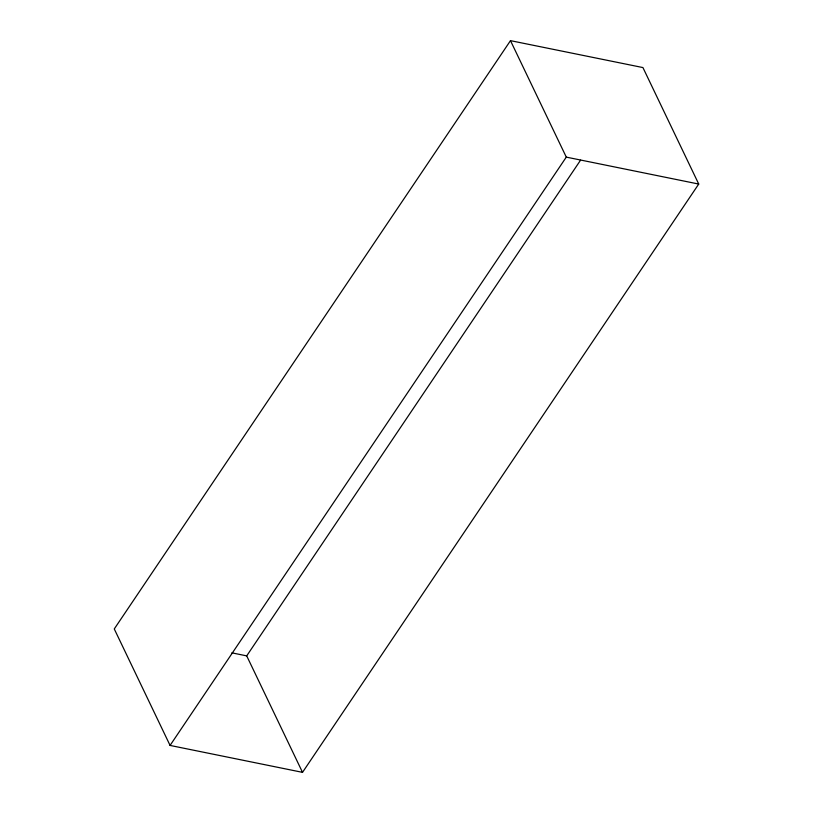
<?xml version="1.0" encoding="UTF-8"?>
<svg xmlns="http://www.w3.org/2000/svg" width="813" height="813" viewBox="0 0 813 813"><rect width="100%" height="100%" fill="white"/><g stroke="black" fill="none" stroke-linecap="round" stroke-linejoin="round"><path stroke-width="1.22" d="M510.483 40.65L114.267 628.947L170.069 745.43L302.517 772.35L698.733 184.053L642.931 67.57L510.483 40.65L566.295 157.122L698.733 184.053M170.069 745.43L566.295 157.122M302.517 772.35L246.705 655.878L580.553 160.181M231.857 652.849L246.705 655.878"/></g></svg>
